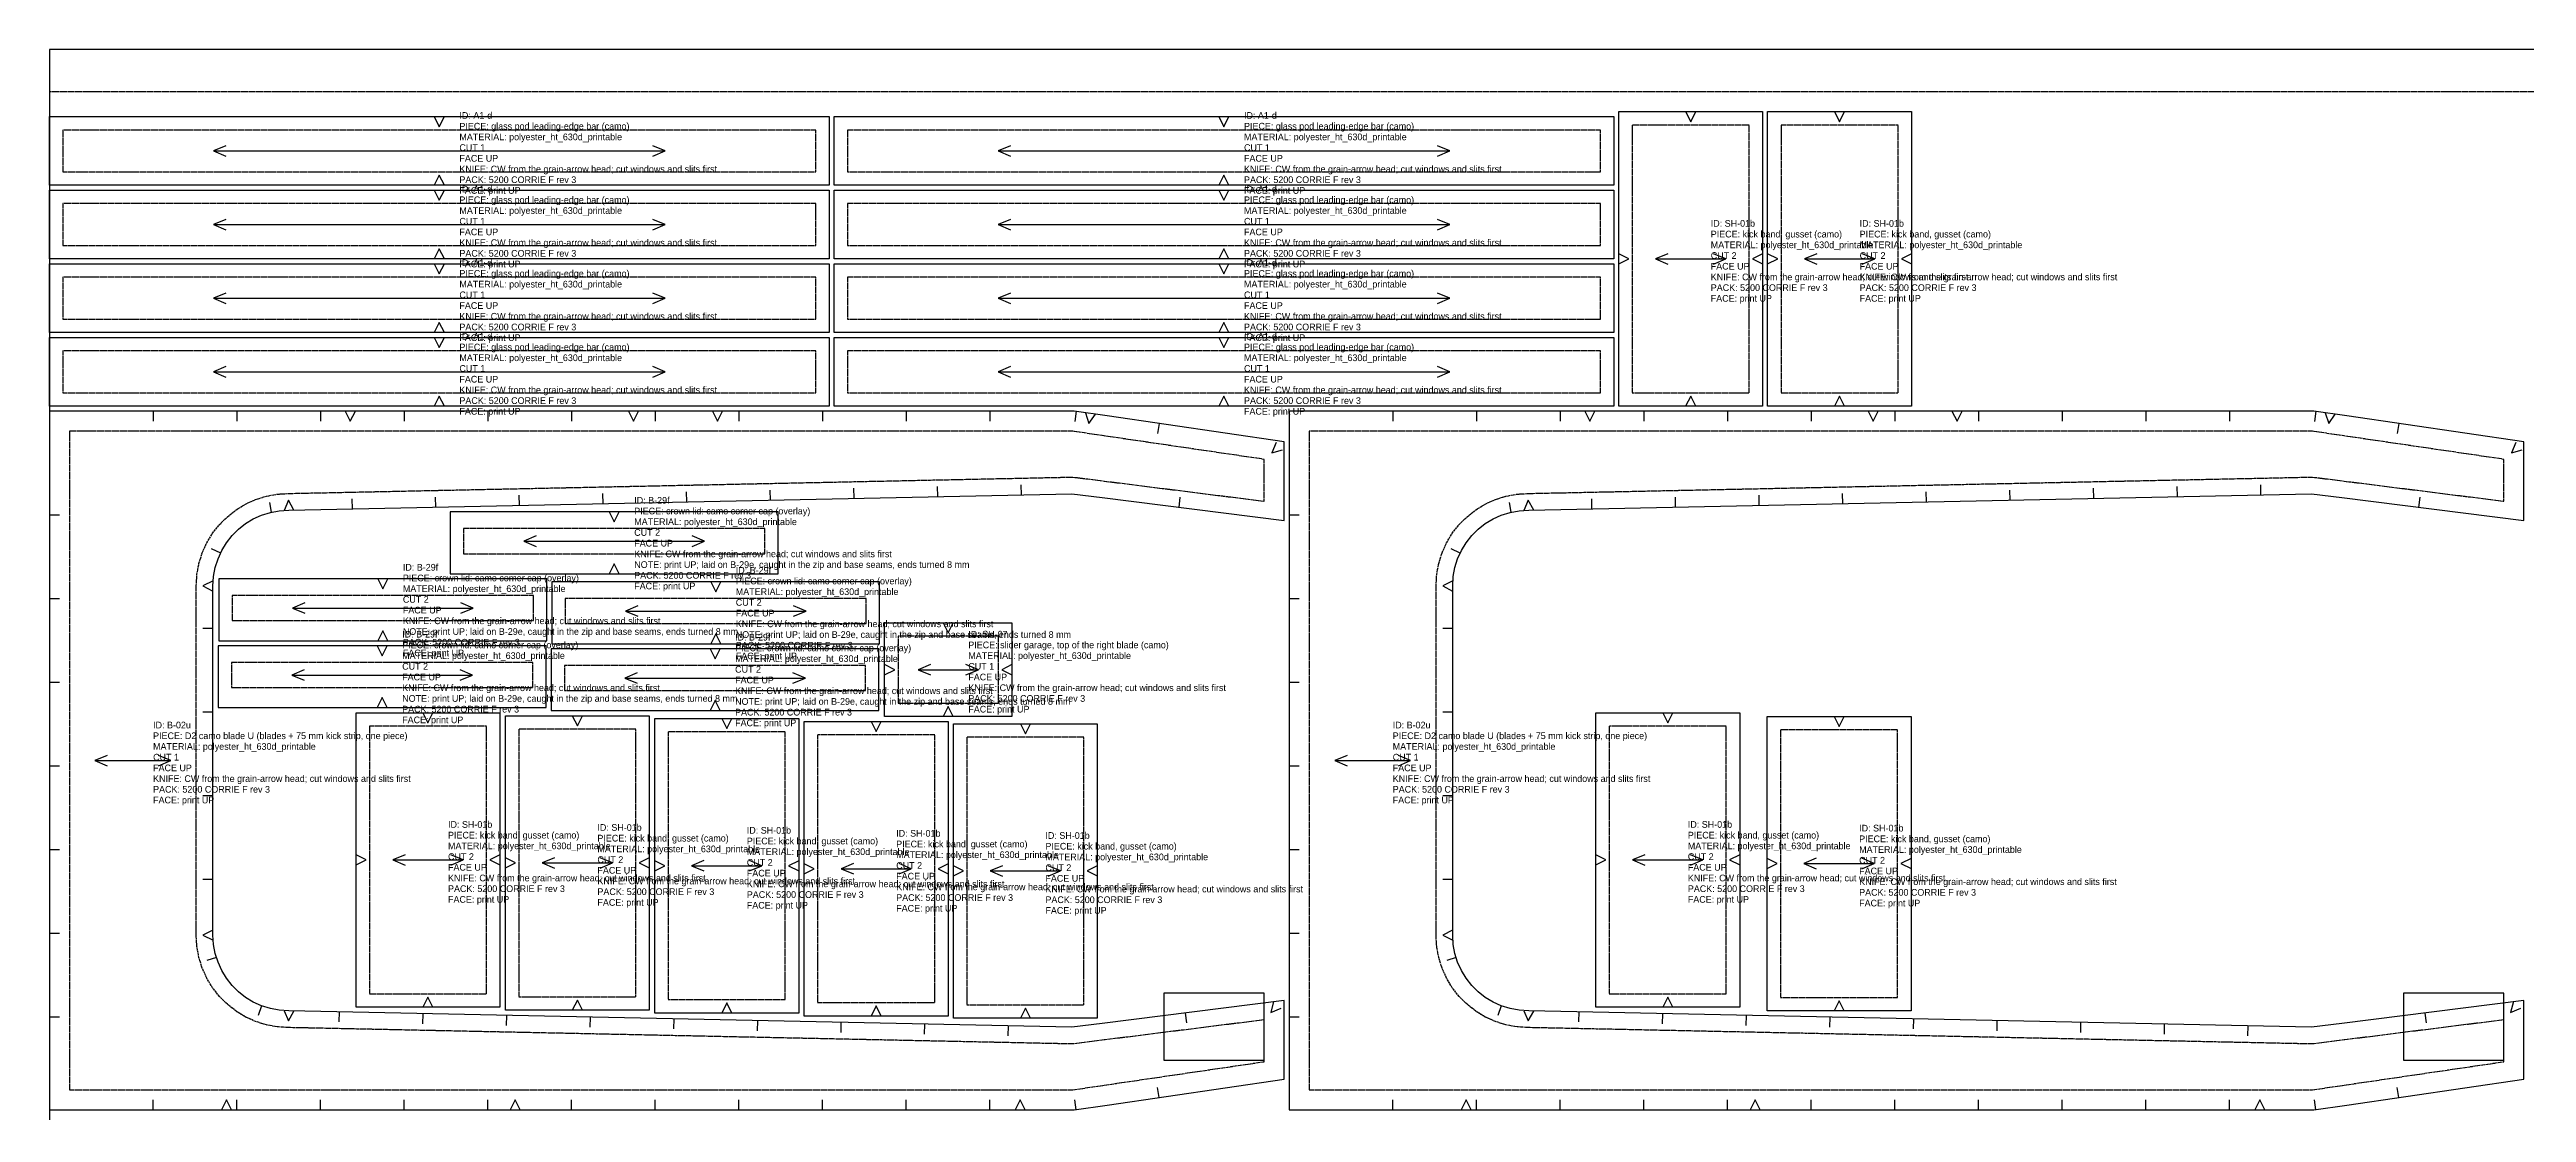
# Model space of a CAD drawing. Header units: millimetres. Extents: x 0 to 2961, y -22 to 1500.
# Drawn here: x 0 to 1481, y 865 to 1500 of the extents above; entities that cross this region are included whole.
import ezdxf

# ---------------------------------------------------------------- set-up
doc = ezdxf.new("R2010")
doc.units = ezdxf.units.MM
doc.linetypes.add('DASHED', pattern=[1.524, 1.27, -0.254])
for name, color, linetype in [('CUT', 7, 'Continuous'), ('GRAIN', 5, 'Continuous'), ('INTERNAL', 6, 'Continuous'), ('NOTCH', 1, 'Continuous'), ('SEW', 3, 'Continuous'), ('TEXT', 2, 'Continuous')]:
    doc.layers.add(name, color=color, linetype=linetype)

msp = doc.modelspace()

# ---------------------------------------------------------------- linework, layer by layer
at = {"layer": 'CUT'}
for points in [[(0, 1459.9), (466, 1459.9), (466, 1418.9), (0, 1418.9)], [(469, 1459.9), (935, 1459.9), (935, 1418.9), (469, 1418.9)], [(938, 1462.9), (1024, 1462.9), (1024, 1286.9), (938, 1286.9)], [(1027, 1462.9), (1113, 1462.9), (1113, 1286.9), (1027, 1286.9)], [(0, 1415.9), (466, 1415.9), (466, 1374.9), (0, 1374.9)], [(469, 1415.9), (935, 1415.9), (935, 1374.9), (469, 1374.9)], [(0, 1371.9), (466, 1371.9), (466, 1330.9), (0, 1330.9)], [(469, 1371.9), (935, 1371.9), (935, 1330.9), (469, 1330.9)], [(0, 1327.9), (466, 1327.9), (466, 1286.9), (0, 1286.9)], [(469, 1327.9), (935, 1327.9), (935, 1286.9), (469, 1286.9)], [(87.4, 1283.9), (0, 1283.9), (0, 866.3), (87.4, 866.3), (612.5, 866.3), (632.3, 869.2), (738, 884.7), (738, 931.7), (629.3, 918), (611.1, 915.7), (143.1, 925.5), (137.3, 925.9), (132, 926.9), (126.8, 928.5), (121.8, 930.7), (117.2, 933.5), (112.9, 936.9), (109.1, 940.7), (105.7, 945), (102.9, 949.6), (100.7, 954.6), (99.1, 959.8), (98.1, 965.1), (97.7, 970.8), (97.7, 1179.4), (98.1, 1185.1), (99.1, 1190.4), (100.7, 1195.6), (102.9, 1200.6), (105.7, 1205.2), (109.1, 1209.5), (112.9, 1213.3), (117.2, 1216.7), (121.8, 1219.5), (126.8, 1221.7), (132, 1223.3), (137.3, 1224.3), (143.1, 1224.7), (611.1, 1234.5), (629.3, 1232.2), (738, 1218.5), (738, 1265.5), (632.3, 1281), (612.5, 1283.9)], [(828.5, 1283.9), (741, 1283.9), (741, 866.3), (828.5, 866.3), (1353.5, 866.3), (1373.3, 869.2), (1479.1, 884.7), (1479.1, 931.7), (1370.3, 918), (1352.1, 915.7), (884.2, 925.5), (878.4, 925.9), (873, 926.9), (867.8, 928.5), (862.9, 930.7), (858.2, 933.5), (854, 936.9), (850.1, 940.7), (846.8, 945), (844, 949.6), (841.7, 954.6), (840.1, 959.8), (839.1, 965.1), (838.8, 970.8), (838.8, 1179.4), (839.1, 1185.1), (840.1, 1190.4), (841.7, 1195.6), (844, 1200.6), (846.8, 1205.2), (850.1, 1209.5), (854, 1213.3), (858.2, 1216.7), (862.9, 1219.5), (867.8, 1221.7), (873, 1223.3), (878.4, 1224.3), (884.2, 1224.7), (1352.1, 1234.5), (1370.3, 1232.2), (1479.1, 1218.5), (1479.1, 1265.5), (1373.3, 1281), (1353.5, 1283.9)], [(239.5, 1223.7), (239.5, 1186.7), (435.5, 1186.7), (435.5, 1223.7)], [(101.2, 1183.7), (101.2, 1146.7), (297.2, 1146.7), (297.2, 1183.7)], [(300.2, 1181.9), (300.2, 1144.9), (496.2, 1144.9), (496.2, 1181.9)], [(499.2, 1157.4), (575.2, 1157.4), (575.2, 1101.4), (499.2, 1101.4)], [(100.8, 1143.7), (100.8, 1106.7), (296.8, 1106.7), (296.8, 1143.7)], [(299.8, 1141.9), (299.8, 1104.9), (495.8, 1104.9), (495.8, 1141.9)], [(183.2, 1103.7), (269.2, 1103.7), (269.2, 927.7), (183.2, 927.7)], [(272.5, 1101.9), (358.5, 1101.9), (358.5, 925.9), (272.5, 925.9)], [(361.8, 1100.2), (447.8, 1100.2), (447.8, 924.2), (361.8, 924.2)], [(451.1, 1098.4), (537.1, 1098.4), (537.1, 922.4), (451.1, 922.4)], [(540.3, 1097.1), (626.3, 1097.1), (626.3, 921.1), (540.3, 921.1)], [(924.3, 1103.7), (1010.3, 1103.7), (1010.3, 927.7), (924.3, 927.7)], [(1026.7, 1101.5), (1112.7, 1101.5), (1112.7, 925.5), (1026.7, 925.5)]]:
    msp.add_lwpolyline(points, close=True, dxfattribs=at)
at = {"layer": 'GRAIN'}
for points in [[(105.4, 1442.5), (98, 1439.4), (105.4, 1436.3)], [(98, 1439.4), (368, 1439.4)], [(360.6, 1436.3), (368, 1439.4), (360.6, 1442.5)], [(574.4, 1442.5), (567, 1439.4), (574.4, 1436.3)], [(567, 1439.4), (837, 1439.4)], [(829.6, 1436.3), (837, 1439.4), (829.6, 1442.5)], [(105.4, 1398.5), (98, 1395.4), (105.4, 1392.3)], [(98, 1395.4), (368, 1395.4)], [(360.6, 1392.3), (368, 1395.4), (360.6, 1398.5)], [(574.4, 1398.5), (567, 1395.4), (574.4, 1392.3)], [(567, 1395.4), (837, 1395.4)], [(829.6, 1392.3), (837, 1395.4), (829.6, 1398.5)], [(967.4, 1378), (960, 1374.9), (967.4, 1371.8)], [(994.6, 1371.8), (1002, 1374.9), (994.6, 1378)], [(1056.4, 1378), (1049, 1374.9), (1056.4, 1371.8)], [(1083.6, 1371.8), (1091, 1374.9), (1083.6, 1378)], [(960, 1374.9), (1002, 1374.9)], [(1049, 1374.9), (1091, 1374.9)], [(105.4, 1354.5), (98, 1351.4), (105.4, 1348.3)], [(98, 1351.4), (368, 1351.4)], [(360.6, 1348.3), (368, 1351.4), (360.6, 1354.5)], [(574.4, 1354.5), (567, 1351.4), (574.4, 1348.3)], [(567, 1351.4), (837, 1351.4)], [(829.6, 1348.3), (837, 1351.4), (829.6, 1354.5)], [(105.4, 1310.5), (98, 1307.4), (105.4, 1304.3)], [(98, 1307.4), (368, 1307.4)], [(360.6, 1304.3), (368, 1307.4), (360.6, 1310.5)], [(574.4, 1310.5), (567, 1307.4), (574.4, 1304.3)], [(567, 1307.4), (837, 1307.4)], [(829.6, 1304.3), (837, 1307.4), (829.6, 1310.5)], [(290.9, 1209.3), (283.5, 1206.2), (290.9, 1203.1)], [(283.5, 1206.2), (391.5, 1206.2)], [(384.1, 1203.1), (391.5, 1206.2), (384.1, 1209.3)], [(152.6, 1169.3), (145.2, 1166.2), (152.6, 1163.1)], [(145.2, 1166.2), (253.2, 1166.2)], [(245.8, 1163.1), (253.2, 1166.2), (245.8, 1169.3)], [(351.6, 1167.5), (344.2, 1164.4), (351.6, 1161.3)], [(344.2, 1164.4), (452.2, 1164.4)], [(444.8, 1161.3), (452.2, 1164.4), (444.8, 1167.5)], [(152.2, 1129.3), (144.8, 1126.2), (152.2, 1123.1)], [(144.8, 1126.2), (252.8, 1126.2)], [(245.4, 1123.1), (252.8, 1126.2), (245.4, 1129.3)], [(351.2, 1127.5), (343.8, 1124.4), (351.2, 1121.3)], [(444.4, 1121.3), (451.8, 1124.4), (444.4, 1127.5)], [(526.6, 1132.5), (519.2, 1129.4), (526.6, 1126.3)], [(519.2, 1129.4), (555.2, 1129.4)], [(547.8, 1126.3), (555.2, 1129.4), (547.8, 1132.5)], [(343.8, 1124.4), (451.8, 1124.4)], [(34.5, 1078.2), (27.1, 1075.1), (34.5, 1072)], [(27.1, 1075.1), (72.6, 1075.1)], [(65.2, 1072), (72.6, 1075.1), (65.2, 1078.2)], [(775.6, 1078.2), (768.2, 1075.1), (775.6, 1072)], [(768.2, 1075.1), (813.6, 1075.1)], [(806.3, 1072), (813.6, 1075.1), (806.3, 1078.2)], [(212.6, 1018.8), (205.2, 1015.7), (212.6, 1012.6)], [(205.2, 1015.7), (247.2, 1015.7)], [(239.8, 1012.6), (247.2, 1015.7), (239.8, 1018.8)], [(301.9, 1017), (294.5, 1013.9), (301.9, 1010.8)], [(294.5, 1013.9), (336.5, 1013.9)], [(329.1, 1010.8), (336.5, 1013.9), (329.1, 1017)], [(391.2, 1015.3), (383.8, 1012.2), (391.2, 1009.1)], [(383.8, 1012.2), (425.8, 1012.2)], [(418.5, 1009.1), (425.8, 1012.2), (418.5, 1015.3)], [(480.5, 1013.5), (473.1, 1010.4), (480.5, 1007.3)], [(473.1, 1010.4), (515.1, 1010.4)], [(507.8, 1007.3), (515.1, 1010.4), (507.8, 1013.5)], [(569.7, 1012.2), (562.3, 1009.1), (569.7, 1005.9)], [(562.3, 1009.1), (604.3, 1009.1)], [(596.9, 1005.9), (604.3, 1009.1), (596.9, 1012.2)], [(953.6, 1018.8), (946.3, 1015.7), (953.6, 1012.6)], [(946.3, 1015.7), (988.3, 1015.7)], [(980.9, 1012.6), (988.3, 1015.7), (980.9, 1018.8)], [(1056.1, 1016.7), (1048.7, 1013.5), (1056.1, 1010.4)], [(1048.7, 1013.5), (1090.7, 1013.5)], [(1083.4, 1010.4), (1090.7, 1013.5), (1083.4, 1016.7)]]:
    msp.add_lwpolyline(points, dxfattribs=at)
at = {"layer": 'INTERNAL', "linetype": 'CONTINUOUS'}
for points in [[(666, 936.1), (666, 896.1), (726, 896.1), (726, 936.1)], [(1407.1, 936.1), (1407.1, 896.1), (1467.1, 896.1), (1467.1, 936.1)]]:
    msp.add_lwpolyline(points, close=True, dxfattribs=at)
at = {"layer": 'NOTCH'}
for points in [[(230, 1459.9), (233, 1453.9), (236, 1459.9)], [(699, 1459.9), (702, 1453.9), (705, 1459.9)], [(978, 1462.9), (981, 1456.9), (984, 1462.9)], [(1067, 1462.9), (1070, 1456.9), (1073, 1462.9)], [(236, 1418.9), (233, 1424.9), (230, 1418.9)], [(705, 1418.9), (702, 1424.9), (699, 1418.9)], [(230, 1415.9), (233, 1409.9), (236, 1415.9)], [(699, 1415.9), (702, 1409.9), (705, 1415.9)], [(236, 1374.9), (233, 1380.9), (230, 1374.9)], [(705, 1374.9), (702, 1380.9), (699, 1374.9)], [(938, 1371.9), (944, 1374.9), (938, 1377.9)], [(1024, 1377.9), (1018, 1374.9), (1024, 1371.9)], [(1027, 1371.9), (1033, 1374.9), (1027, 1377.9)], [(1113, 1377.9), (1107, 1374.9), (1113, 1371.9)], [(230, 1371.9), (233, 1365.9), (236, 1371.9)], [(699, 1371.9), (702, 1365.9), (705, 1371.9)], [(236, 1330.9), (233, 1336.9), (230, 1330.9)], [(705, 1330.9), (702, 1336.9), (699, 1330.9)], [(230, 1327.9), (233, 1321.9), (236, 1327.9)], [(699, 1327.9), (702, 1321.9), (705, 1327.9)], [(236, 1286.9), (233, 1292.9), (230, 1286.9)], [(705, 1286.9), (702, 1292.9), (699, 1286.9)], [(984, 1286.9), (981, 1292.9), (978, 1286.9)], [(1073, 1286.9), (1070, 1292.9), (1067, 1286.9)], [(62, 1283.9), (62, 1277.9)], [(112, 1283.9), (112, 1277.9)], [(162, 1283.9), (162, 1277.9)], [(176.8, 1283.9), (179.8, 1277.9), (182.8, 1283.9)], [(212, 1283.9), (212, 1277.9)], [(262, 1283.9), (262, 1277.9)], [(312, 1283.9), (312, 1277.9)], [(346, 1283.9), (349, 1277.9), (352, 1283.9)], [(362, 1283.9), (362, 1277.9)], [(396.2, 1283.9), (399.2, 1277.9), (402.2, 1283.9)], [(412, 1283.9), (412, 1277.9)], [(462, 1283.9), (462, 1277.9)], [(512, 1283.9), (512, 1277.9)], [(562, 1283.9), (562, 1277.9)], [(613.6, 1283.8), (612.8, 1277.8)], [(619.2, 1282.9), (621.3, 1276.6), (625.2, 1282.1)], [(663.2, 1276.5), (662.3, 1270.5)], [(803, 1283.9), (803, 1277.9)], [(853, 1283.9), (853, 1277.9)], [(903, 1283.9), (903, 1277.9)], [(917.8, 1283.9), (920.8, 1277.9), (923.8, 1283.9)], [(953, 1283.9), (953, 1277.9)], [(1003, 1283.9), (1003, 1277.9)], [(1053, 1283.9), (1053, 1277.9)], [(1087.1, 1283.9), (1090.1, 1277.9), (1093.1, 1283.9)], [(1103, 1283.9), (1103, 1277.9)], [(1137.2, 1283.9), (1140.2, 1277.9), (1143.2, 1283.9)], [(1153, 1283.9), (1153, 1277.9)], [(1203, 1283.9), (1203, 1277.9)], [(1253, 1283.9), (1253, 1277.9)], [(1303, 1283.9), (1303, 1277.9)], [(1354.6, 1283.8), (1353.8, 1277.8)], [(1360.3, 1282.9), (1362.4, 1276.6), (1366.2, 1282.1)], [(1404.3, 1276.5), (1403.4, 1270.5)], [(733.2, 1265.2), (730.6, 1259), (737.1, 1260.7)], [(1474.2, 1265.2), (1471.6, 1259), (1478.1, 1260.7)], [(132.7, 1223.5), (131.6, 1229.4)], [(146.1, 1224.8), (142.9, 1230.7), (140.2, 1224.6)], [(181, 1225.5), (180.8, 1231.5)], [(230.9, 1226.5), (230.8, 1232.5)], [(280.9, 1227.6), (280.8, 1233.6)], [(330.9, 1228.6), (330.8, 1234.6)], [(380.9, 1229.7), (380.8, 1235.7)], [(430.9, 1230.7), (430.8, 1236.7)], [(480.9, 1231.8), (480.8, 1237.8)], [(530.9, 1232.8), (530.8, 1238.8)], [(580.9, 1233.9), (580.7, 1239.9)], [(675.2, 1226.4), (675.9, 1232.4)], [(873.7, 1223.5), (872.6, 1229.4)], [(887.2, 1224.8), (883.9, 1230.7), (881.2, 1224.6)], [(922, 1225.5), (921.9, 1231.5)], [(972, 1226.5), (971.9, 1232.5)], [(1022, 1227.6), (1021.9, 1233.6)], [(1072, 1228.6), (1071.8, 1234.6)], [(1122, 1229.7), (1121.8, 1235.7)], [(1172, 1230.7), (1171.8, 1236.7)], [(1221.9, 1231.8), (1221.8, 1237.8)], [(1271.9, 1232.8), (1271.8, 1238.8)], [(1321.9, 1233.9), (1321.8, 1239.9)], [(1416.2, 1226.4), (1417, 1232.4)], [(0, 1221.9), (6, 1221.9)], [(334.5, 1223.7), (337.5, 1217.7), (340.5, 1223.7)], [(741, 1221.9), (747, 1221.9)], [(102.3, 1199.1), (96.8, 1201.6)], [(843.3, 1199.1), (837.8, 1201.6)], [(340.5, 1186.7), (337.5, 1192.7), (334.5, 1186.7)], [(0, 1171.9), (6, 1171.9)], [(97.8, 1182.4), (91.7, 1179.5), (97.6, 1176.4)], [(196.2, 1183.7), (199.2, 1177.7), (202.2, 1183.7)], [(395.2, 1181.9), (398.2, 1175.9), (401.2, 1181.9)], [(741, 1171.9), (747, 1171.9)], [(838.9, 1182.4), (832.8, 1179.5), (838.7, 1176.4)], [(534.2, 1157.4), (537.2, 1151.4), (540.2, 1157.4)], [(97.7, 1154), (91.7, 1154)], [(195.8, 1143.7), (198.8, 1137.7), (201.8, 1143.7)], [(202.2, 1146.7), (199.2, 1152.7), (196.2, 1146.7)], [(394.8, 1141.9), (397.8, 1135.9), (400.8, 1141.9)], [(401.2, 1144.9), (398.2, 1150.9), (395.2, 1144.9)], [(838.8, 1154), (832.8, 1154)], [(499.2, 1126.4), (505.2, 1129.4), (499.2, 1132.4)], [(575.2, 1132.4), (569.2, 1129.4), (575.2, 1126.4)], [(0, 1121.9), (6, 1121.9)], [(201.8, 1106.7), (198.8, 1112.7), (195.8, 1106.7)], [(400.8, 1104.9), (397.8, 1110.9), (394.8, 1104.9)], [(741, 1121.9), (747, 1121.9)], [(97.7, 1104), (91.7, 1104)], [(223.2, 1103.7), (226.2, 1097.7), (229.2, 1103.7)], [(312.5, 1101.9), (315.5, 1095.9), (318.5, 1101.9)], [(401.8, 1100.2), (404.8, 1094.2), (407.8, 1100.2)], [(491.1, 1098.4), (494.1, 1092.4), (497.1, 1098.4)], [(540.2, 1101.4), (537.2, 1107.4), (534.2, 1101.4)], [(580.3, 1097.1), (583.3, 1091.1), (586.3, 1097.1)], [(838.8, 1104), (832.8, 1104)], [(964.3, 1103.7), (967.3, 1097.7), (970.3, 1103.7)], [(1066.7, 1101.5), (1069.7, 1095.5), (1072.7, 1101.5)], [(0, 1071.9), (6, 1071.9)], [(741, 1071.9), (747, 1071.9)], [(97.7, 1054), (91.7, 1054)], [(838.8, 1054), (832.8, 1054)], [(0, 1021.9), (6, 1021.9)], [(741, 1021.9), (747, 1021.9)], [(183.2, 1012.7), (189.2, 1015.7), (183.2, 1018.7)], [(269.2, 1018.7), (263.2, 1015.7), (269.2, 1012.7)], [(272.5, 1010.9), (278.5, 1013.9), (272.5, 1016.9)], [(358.5, 1016.9), (352.5, 1013.9), (358.5, 1010.9)], [(361.8, 1009.2), (367.8, 1012.2), (361.8, 1015.2)], [(447.8, 1015.2), (441.8, 1012.2), (447.8, 1009.2)], [(451.1, 1007.4), (457.1, 1010.4), (451.1, 1013.4)], [(537.1, 1013.4), (531.1, 1010.4), (537.1, 1007.4)], [(540.3, 1006.1), (546.3, 1009.1), (540.3, 1012.1)], [(626.3, 1012.1), (620.3, 1009.1), (626.3, 1006.1)], [(924.3, 1012.7), (930.3, 1015.7), (924.3, 1018.7)], [(1010.3, 1018.7), (1004.3, 1015.7), (1010.3, 1012.7)], [(1026.7, 1010.5), (1032.7, 1013.5), (1026.7, 1016.5)], [(1112.7, 1016.5), (1106.7, 1013.5), (1112.7, 1010.5)], [(97.7, 1004), (91.7, 1004)], [(838.8, 1004), (832.8, 1004)], [(0, 971.9), (6, 971.9)], [(97.6, 973.8), (91.7, 970.7), (97.8, 967.8)], [(741, 971.9), (747, 971.9)], [(838.7, 973.8), (832.8, 970.7), (838.9, 967.8)], [(99.8, 957.3), (94.1, 955.5)], [(840.9, 957.3), (835.2, 955.5)], [(229.2, 927.7), (226.2, 933.7), (223.2, 927.7)], [(970.3, 927.7), (967.3, 933.7), (964.3, 927.7)], [(0, 921.9), (6, 921.9)], [(126.8, 928.5), (124.7, 922.8)], [(140.2, 925.6), (142.9, 919.5), (146.1, 925.4)], [(173.1, 924.9), (173, 918.9)], [(223.1, 923.8), (223, 917.8)], [(273.1, 922.8), (273, 916.8)], [(318.5, 925.9), (315.5, 931.9), (312.5, 925.9)], [(323.1, 921.7), (323, 915.7)], [(373.1, 920.7), (372.9, 914.7)], [(407.8, 924.2), (404.8, 930.2), (401.8, 924.2)], [(423.1, 919.6), (422.9, 913.6)], [(473, 918.6), (472.9, 912.6)], [(497.1, 922.4), (494.1, 928.4), (491.1, 922.4)], [(586.3, 921.1), (583.3, 927.1), (580.3, 921.1)], [(678.9, 924.2), (679.6, 918.3)], [(731.7, 931.1), (730, 924.6), (736.2, 927.1)], [(741, 921.9), (747, 921.9)], [(867.8, 928.5), (865.7, 922.8)], [(881.2, 925.6), (883.9, 919.5), (887.2, 925.4)], [(914.2, 924.9), (914, 918.9)], [(964.1, 923.8), (964, 917.8)], [(1014.1, 922.8), (1014, 916.8)], [(1064.1, 921.7), (1064, 915.7)], [(1072.7, 925.5), (1069.7, 931.5), (1066.7, 925.5)], [(1114.1, 920.7), (1114, 914.7)], [(1164.1, 919.6), (1164, 913.6)], [(1214.1, 918.6), (1214, 912.6)], [(1419.9, 924.2), (1420.7, 918.3)], [(1472.8, 931.1), (1471.1, 924.6), (1477.3, 927.1)], [(523, 917.5), (522.9, 911.5)], [(573, 916.5), (572.9, 910.5)], [(1264.1, 917.5), (1264, 911.5)], [(1314.1, 916.5), (1313.9, 910.5)], [(663.2, 873.7), (662.3, 879.7)], [(1404.3, 873.7), (1403.4, 879.7)], [(62, 866.3), (62, 872.3)], [(108.7, 866.3), (105.7, 872.3), (102.7, 866.3)], [(112, 866.3), (112, 872.3)], [(162, 866.3), (162, 872.3)], [(212, 866.3), (212, 872.3)], [(262, 866.3), (262, 872.3)], [(281.4, 866.3), (278.4, 872.3), (275.4, 866.3)], [(312, 866.3), (312, 872.3)], [(362, 866.3), (362, 872.3)], [(412, 866.3), (412, 872.3)], [(462, 866.3), (462, 872.3)], [(512, 866.3), (512, 872.3)], [(562, 866.3), (562, 872.3)], [(583.2, 866.3), (580.2, 872.3), (577.2, 866.3)], [(613.6, 866.4), (612.8, 872.4)], [(803, 866.3), (803, 872.3)], [(849.8, 866.3), (846.8, 872.3), (843.8, 866.3)], [(853, 866.3), (853, 872.3)], [(903, 866.3), (903, 872.3)], [(953, 866.3), (953, 872.3)], [(1003, 866.3), (1003, 872.3)], [(1022.5, 866.3), (1019.5, 872.3), (1016.5, 866.3)], [(1053, 866.3), (1053, 872.3)], [(1103, 866.3), (1103, 872.3)], [(1153, 866.3), (1153, 872.3)], [(1203, 866.3), (1203, 872.3)], [(1253, 866.3), (1253, 872.3)], [(1303, 866.3), (1303, 872.3)], [(1324.3, 866.3), (1321.3, 872.3), (1318.3, 866.3)], [(1354.6, 866.4), (1353.8, 872.4)]]:
    msp.add_lwpolyline(points, dxfattribs=at)
at = {"layer": 'SEW', "linetype": 'DASHED'}
for points in [[(8, 1451.9), (8, 1426.9), (458, 1426.9), (458, 1451.9)], [(477, 1451.9), (477, 1426.9), (927, 1426.9), (927, 1451.9)], [(946, 1454.9), (946, 1294.9), (1016, 1294.9), (1016, 1454.9)], [(1035, 1454.9), (1035, 1294.9), (1105, 1294.9), (1105, 1454.9)], [(8, 1407.9), (8, 1382.9), (458, 1382.9), (458, 1407.9)], [(477, 1407.9), (477, 1382.9), (927, 1382.9), (927, 1407.9)], [(8, 1363.9), (8, 1338.9), (458, 1338.9), (458, 1363.9)], [(477, 1363.9), (477, 1338.9), (927, 1338.9), (927, 1363.9)], [(8, 1319.9), (8, 1294.9), (458, 1294.9), (458, 1319.9)], [(477, 1319.9), (477, 1294.9), (927, 1294.9), (927, 1319.9)], [(12, 1271.9), (12, 878.3), (87.4, 878.3), (611.6, 878.3), (630.5, 881.1), (726, 895.1), (726, 920.1), (630.5, 908.1), (611.6, 905.7), (142.7, 915.5), (136.1, 915.9), (129.6, 917.1), (123.2, 919.1), (117.2, 921.8), (111.5, 925.3), (106.3, 929.4), (101.6, 934.1), (97.5, 939.3), (94, 945), (91.3, 951), (89.3, 957.4), (88.1, 963.9), (87.7, 970.5), (87.7, 1179.7), (88.1, 1186.3), (89.3, 1192.8), (91.3, 1199.2), (94, 1205.2), (97.5, 1210.9), (101.6, 1216.1), (106.3, 1220.8), (111.5, 1224.9), (117.2, 1228.4), (123.2, 1231.1), (129.6, 1233.1), (136.1, 1234.3), (142.7, 1234.7), (611.6, 1244.5), (630.5, 1242.1), (726, 1230.1), (726, 1255.1), (630.5, 1269.1), (611.6, 1271.9), (87.4, 1271.9)], [(753, 1271.9), (753, 878.3), (828.5, 878.3), (1352.6, 878.3), (1371.6, 881.1), (1467.1, 895.1), (1467.1, 920.1), (1371.6, 908.1), (1352.6, 905.7), (883.8, 915.5), (877.2, 915.9), (870.6, 917.1), (864.3, 919.1), (858.2, 921.8), (852.5, 925.3), (847.3, 929.4), (842.6, 934.1), (838.5, 939.3), (835.1, 945), (832.4, 951), (830.4, 957.4), (829.2, 963.9), (828.8, 970.5), (828.8, 1179.7), (829.2, 1186.3), (830.4, 1192.8), (832.4, 1199.2), (835.1, 1205.2), (838.5, 1210.9), (842.6, 1216.1), (847.3, 1220.8), (852.5, 1224.9), (858.2, 1228.4), (864.3, 1231.1), (870.6, 1233.1), (877.2, 1234.3), (883.8, 1234.7), (1352.6, 1244.5), (1371.6, 1242.1), (1467.1, 1230.1), (1467.1, 1255.1), (1371.6, 1269.1), (1352.6, 1271.9), (828.5, 1271.9)], [(247.5, 1198.7), (427.5, 1198.7), (427.5, 1213.7), (247.5, 1213.7)], [(109.2, 1158.7), (289.2, 1158.7), (289.2, 1173.7), (109.2, 1173.7)], [(308.2, 1156.9), (488.2, 1156.9), (488.2, 1171.9), (308.2, 1171.9)], [(507.2, 1149.4), (507.2, 1109.4), (567.2, 1109.4), (567.2, 1149.4)], [(108.8, 1118.7), (288.8, 1118.7), (288.8, 1133.7), (108.8, 1133.7)], [(307.8, 1116.9), (487.8, 1116.9), (487.8, 1131.9), (307.8, 1131.9)], [(191.2, 1095.7), (191.2, 935.7), (261.2, 935.7), (261.2, 1095.7)], [(932.3, 1095.7), (932.3, 935.7), (1002.3, 935.7), (1002.3, 1095.7)], [(280.5, 1093.9), (280.5, 933.9), (350.5, 933.9), (350.5, 1093.9)], [(369.8, 1092.2), (369.8, 932.2), (439.8, 932.2), (439.8, 1092.2)], [(459.1, 1090.4), (459.1, 930.4), (529.1, 930.4), (529.1, 1090.4)], [(548.3, 1089.1), (548.3, 929.1), (618.3, 929.1), (618.3, 1089.1)], [(1034.7, 1093.5), (1034.7, 933.5), (1104.7, 933.5), (1104.7, 1093.5)]]:
    msp.add_lwpolyline(points, close=True, dxfattribs=at)
at = {"layer": 'TEXT', "linetype": 'DASHED'}
msp.add_line((0, 1475), (2961.2, 1475), dxfattribs=at)
at = {"layer": 'TEXT'}
msp.add_lwpolyline([(0, 0), (2961.2, 0), (2961.2, 1500), (0, 1500)], close=True, dxfattribs=at)

# ---------------------------------------------------------------- texts
for s, p in [('PIECE: glass pod leading-edge bar (camo)', (245, 1452.2)), ('ID: A1-d', (245, 1458.6)), ('PIECE: glass pod leading-edge bar (camo)', (714, 1452.2)), ('ID: A1-d', (714, 1458.6)), ('CUT 1', (245, 1439.4)), ('MATERIAL: polyester_ht_630d_printable', (245, 1445.8)), ('FACE UP', (245, 1433)), ('CUT 1', (714, 1439.4)), ('MATERIAL: polyester_ht_630d_printable', (714, 1445.8)), ('FACE UP', (714, 1433)), ('KNIFE: CW from the grain-arrow head; cut windows and slits first', (245, 1426.6)), ('PACK: 5200 CORRIE F rev 3', (245, 1420.2)), ('KNIFE: CW from the grain-arrow head; cut windows and slits first', (714, 1426.6)), ('PACK: 5200 CORRIE F rev 3', (714, 1420.2)), ('FACE: print UP', (245, 1413.8)), ('PIECE: glass pod leading-edge bar (camo)', (245, 1408.2)), ('ID: A1-d', (245, 1414.6)), ('FACE: print UP', (714, 1413.8)), ('PIECE: glass pod leading-edge bar (camo)', (714, 1408.2)), ('ID: A1-d', (714, 1414.6)), ('CUT 1', (245, 1395.4)), ('MATERIAL: polyester_ht_630d_printable', (245, 1401.8)), ('FACE UP', (245, 1389)), ('CUT 1', (714, 1395.4)), ('MATERIAL: polyester_ht_630d_printable', (714, 1401.8)), ('FACE UP', (714, 1389)), ('PIECE: kick band, gusset (camo)', (993, 1387.7)), ('ID: SH-01b', (993, 1394.1)), ('PIECE: kick band, gusset (camo)', (1082, 1387.7)), ('ID: SH-01b', (1082, 1394.1)), ('KNIFE: CW from the grain-arrow head; cut windows and slits first', (245, 1382.6)), ('PACK: 5200 CORRIE F rev 3', (245, 1376.2)), ('KNIFE: CW from the grain-arrow head; cut windows and slits first', (714, 1382.6)), ('PACK: 5200 CORRIE F rev 3', (714, 1376.2)), ('CUT 2', (993, 1374.9)), ('MATERIAL: polyester_ht_630d_printable', (993, 1381.3)), ('CUT 2', (1082, 1374.9)), ('MATERIAL: polyester_ht_630d_printable', (1082, 1381.3)), ('FACE: print UP', (245, 1369.8)), ('PIECE: glass pod leading-edge bar (camo)', (245, 1364.2)), ('ID: A1-d', (245, 1370.6)), ('FACE: print UP', (714, 1369.8)), ('PIECE: glass pod leading-edge bar (camo)', (714, 1364.2)), ('ID: A1-d', (714, 1370.6)), ('FACE UP', (993, 1368.5)), ('KNIFE: CW from the grain-arrow head; cut windows and slits first', (993, 1362.1)), ('FACE UP', (1082, 1368.5)), ('KNIFE: CW from the grain-arrow head; cut windows and slits first', (1082, 1362.1)), ('CUT 1', (245, 1351.4)), ('MATERIAL: polyester_ht_630d_printable', (245, 1357.8)), ('FACE UP', (245, 1345)), ('CUT 1', (714, 1351.4)), ('MATERIAL: polyester_ht_630d_printable', (714, 1357.8)), ('FACE UP', (714, 1345)), ('PACK: 5200 CORRIE F rev 3', (993, 1355.7)), ('FACE: print UP', (993, 1349.3)), ('PACK: 5200 CORRIE F rev 3', (1082, 1355.7)), ('FACE: print UP', (1082, 1349.3)), ('KNIFE: CW from the grain-arrow head; cut windows and slits first', (245, 1338.6)), ('PACK: 5200 CORRIE F rev 3', (245, 1332.2)), ('KNIFE: CW from the grain-arrow head; cut windows and slits first', (714, 1338.6)), ('PACK: 5200 CORRIE F rev 3', (714, 1332.2)), ('FACE: print UP', (245, 1325.8)), ('PIECE: glass pod leading-edge bar (camo)', (245, 1320.2)), ('MATERIAL: polyester_ht_630d_printable', (245, 1313.8)), ('ID: A1-d', (245, 1326.6)), ('FACE: print UP', (714, 1325.8)), ('PIECE: glass pod leading-edge bar (camo)', (714, 1320.2)), ('MATERIAL: polyester_ht_630d_printable', (714, 1313.8)), ('ID: A1-d', (714, 1326.6)), ('CUT 1', (245, 1307.4)), ('FACE UP', (245, 1301)), ('CUT 1', (714, 1307.4)), ('FACE UP', (714, 1301)), ('KNIFE: CW from the grain-arrow head; cut windows and slits first', (245, 1294.6)), ('PACK: 5200 CORRIE F rev 3', (245, 1288.2)), ('KNIFE: CW from the grain-arrow head; cut windows and slits first', (714, 1294.6)), ('PACK: 5200 CORRIE F rev 3', (714, 1288.2)), ('FACE: print UP', (245, 1281.8)), ('FACE: print UP', (714, 1281.8)), ('ID: B-29f', (349.5, 1228.6)), ('PIECE: crown lid: camo corner cap (overlay)', (349.5, 1222.2)), ('MATERIAL: polyester_ht_630d_printable', (349.5, 1215.8)), ('CUT 2', (349.5, 1209.4)), ('FACE UP', (349.5, 1203)), ('KNIFE: CW from the grain-arrow head; cut windows and slits first', (349.5, 1196.6)), ('PIECE: crown lid: camo corner cap (overlay)', (211.2, 1182.2)), ('ID: B-29f', (211.2, 1188.6)), ('NOTE: print UP; laid on B-29e, caught in the zip and base seams, ends turned 8 mm', (349.5, 1190.2)), ('PACK: 5200 CORRIE F rev 3', (349.5, 1183.8)), ('PIECE: crown lid: camo corner cap (overlay)', (410.2, 1180.4)), ('ID: B-29f', (410.2, 1186.8)), ('CUT 2', (211.2, 1169.4)), ('MATERIAL: polyester_ht_630d_printable', (211.2, 1175.8)), ('FACE: print UP', (349.5, 1177.4)), ('CUT 2', (410.2, 1167.6)), ('MATERIAL: polyester_ht_630d_printable', (410.2, 1174)), ('FACE UP', (211.2, 1163)), ('KNIFE: CW from the grain-arrow head; cut windows and slits first', (211.2, 1156.6)), ('FACE UP', (410.2, 1161.2)), ('KNIFE: CW from the grain-arrow head; cut windows and slits first', (410.2, 1154.8)), ('PIECE: crown lid: camo corner cap (overlay)', (210.8, 1142.2)), ('ID: B-29f', (210.8, 1148.6)), ('NOTE: print UP; laid on B-29e, caught in the zip and base seams, ends turned 8 mm', (211.2, 1150.2)), ('PACK: 5200 CORRIE F rev 3', (211.2, 1143.8)), ('FACE: print UP', (211.2, 1137.4)), ('PIECE: crown lid: camo corner cap (overlay)', (409.8, 1140.4)), ('ID: B-29f', (409.8, 1146.8)), ('NOTE: print UP; laid on B-29e, caught in the zip and base seams, ends turned 8 mm', (410.2, 1148.4)), ('PACK: 5200 CORRIE F rev 3', (410.2, 1142)), ('PIECE: slider garage, top of the right blade (camo)', (549.2, 1142.2)), ('ID: SH-07', (549.2, 1148.6)), ('CUT 2', (210.8, 1129.4)), ('MATERIAL: polyester_ht_630d_printable', (210.8, 1135.8)), ('FACE UP', (210.8, 1123)), ('CUT 2', (409.8, 1127.6)), ('MATERIAL: polyester_ht_630d_printable', (409.8, 1134)), ('FACE UP', (409.8, 1121.2)), ('FACE: print UP', (410.2, 1135.6)), ('CUT 1', (549.2, 1129.4)), ('MATERIAL: polyester_ht_630d_printable', (549.2, 1135.8)), ('FACE UP', (549.2, 1123)), ('KNIFE: CW from the grain-arrow head; cut windows and slits first', (210.8, 1116.6)), ('NOTE: print UP; laid on B-29e, caught in the zip and base seams, ends turned 8 mm', (210.8, 1110.2)), ('KNIFE: CW from the grain-arrow head; cut windows and slits first', (409.8, 1114.8)), ('NOTE: print UP; laid on B-29e, caught in the zip and base seams, ends turned 8 mm', (409.8, 1108.4)), ('KNIFE: CW from the grain-arrow head; cut windows and slits first', (549.2, 1116.6)), ('PACK: 5200 CORRIE F rev 3', (549.2, 1110.2)), ('ID: B-02u', (61.9, 1094.3)), ('PACK: 5200 CORRIE F rev 3', (210.8, 1103.8)), ('FACE: print UP', (210.8, 1097.4)), ('PACK: 5200 CORRIE F rev 3', (409.8, 1102)), ('FACE: print UP', (409.8, 1095.6)), ('FACE: print UP', (549.2, 1103.8)), ('ID: B-02u', (802.9, 1094.3)), ('PIECE: D2 camo blade U (blades + 75 mm kick strip, one piece)', (61.9, 1087.9)), ('MATERIAL: polyester_ht_630d_printable', (61.9, 1081.5)), ('PIECE: D2 camo blade U (blades + 75 mm kick strip, one piece)', (802.9, 1087.9)), ('MATERIAL: polyester_ht_630d_printable', (802.9, 1081.5)), ('CUT 1', (61.9, 1075.1)), ('FACE UP', (61.9, 1068.7)), ('KNIFE: CW from the grain-arrow head; cut windows and slits first', (61.9, 1062.3)), ('CUT 1', (802.9, 1075.1)), ('FACE UP', (802.9, 1068.7)), ('KNIFE: CW from the grain-arrow head; cut windows and slits first', (802.9, 1062.3)), ('PACK: 5200 CORRIE F rev 3', (61.9, 1055.9)), ('FACE: print UP', (61.9, 1049.5)), ('PACK: 5200 CORRIE F rev 3', (802.9, 1055.9)), ('FACE: print UP', (802.9, 1049.5)), ('ID: SH-01b', (238.2, 1034.9)), ('ID: SH-01b', (327.5, 1033.1)), ('ID: SH-01b', (979.3, 1034.9)), ('ID: SH-01b', (1081.7, 1032.7)), ('PIECE: kick band, gusset (camo)', (238.2, 1028.5)), ('MATERIAL: polyester_ht_630d_printable', (238.2, 1022.1)), ('PIECE: kick band, gusset (camo)', (327.5, 1026.7)), ('MATERIAL: polyester_ht_630d_printable', (327.5, 1020.3)), ('ID: SH-01b', (416.8, 1031.4)), ('PIECE: kick band, gusset (camo)', (416.8, 1025)), ('MATERIAL: polyester_ht_630d_printable', (416.8, 1018.6)), ('ID: SH-01b', (506.1, 1029.6)), ('PIECE: kick band, gusset (camo)', (506.1, 1023.2)), ('PIECE: kick band, gusset (camo)', (595.3, 1021.9)), ('ID: SH-01b', (595.3, 1028.3)), ('PIECE: kick band, gusset (camo)', (979.3, 1028.5)), ('MATERIAL: polyester_ht_630d_printable', (979.3, 1022.1)), ('PIECE: kick band, gusset (camo)', (1081.7, 1026.3)), ('MATERIAL: polyester_ht_630d_printable', (1081.7, 1019.9)), ('CUT 2', (238.2, 1015.7)), ('FACE UP', (238.2, 1009.3)), ('KNIFE: CW from the grain-arrow head; cut windows and slits first', (238.2, 1002.9)), ('CUT 2', (327.5, 1013.9)), ('FACE UP', (327.5, 1007.5)), ('CUT 2', (416.8, 1012.2)), ('FACE UP', (416.8, 1005.8)), ('CUT 2', (506.1, 1010.4)), ('MATERIAL: polyester_ht_630d_printable', (506.1, 1016.8)), ('FACE UP', (506.1, 1004)), ('CUT 2', (595.3, 1009.1)), ('MATERIAL: polyester_ht_630d_printable', (595.3, 1015.5)), ('CUT 2', (979.3, 1015.7)), ('FACE UP', (979.3, 1009.3)), ('KNIFE: CW from the grain-arrow head; cut windows and slits first', (979.3, 1002.9)), ('CUT 2', (1081.7, 1013.5)), ('FACE UP', (1081.7, 1007.1)), ('PACK: 5200 CORRIE F rev 3', (238.2, 996.5)), ('FACE: print UP', (238.2, 990.1)), ('KNIFE: CW from the grain-arrow head; cut windows and slits first', (327.5, 1001.1)), ('PACK: 5200 CORRIE F rev 3', (327.5, 994.7)), ('FACE: print UP', (327.5, 988.3)), ('KNIFE: CW from the grain-arrow head; cut windows and slits first', (416.8, 999.4)), ('PACK: 5200 CORRIE F rev 3', (416.8, 993)), ('KNIFE: CW from the grain-arrow head; cut windows and slits first', (506.1, 997.6)), ('PACK: 5200 CORRIE F rev 3', (506.1, 991.2)), ('FACE UP', (595.3, 1002.7)), ('KNIFE: CW from the grain-arrow head; cut windows and slits first', (595.3, 996.3)), ('PACK: 5200 CORRIE F rev 3', (595.3, 989.9)), ('PACK: 5200 CORRIE F rev 3', (979.3, 996.5)), ('FACE: print UP', (979.3, 990.1)), ('KNIFE: CW from the grain-arrow head; cut windows and slits first', (1081.7, 1000.7)), ('PACK: 5200 CORRIE F rev 3', (1081.7, 994.3)), ('FACE: print UP', (1081.7, 987.9)), ('FACE: print UP', (416.8, 986.6)), ('FACE: print UP', (506.1, 984.8)), ('FACE: print UP', (595.3, 983.5))]:
    msp.add_text(s, height=4, dxfattribs=at).set_placement(p)

doc.saveas('drawing.dxf')
